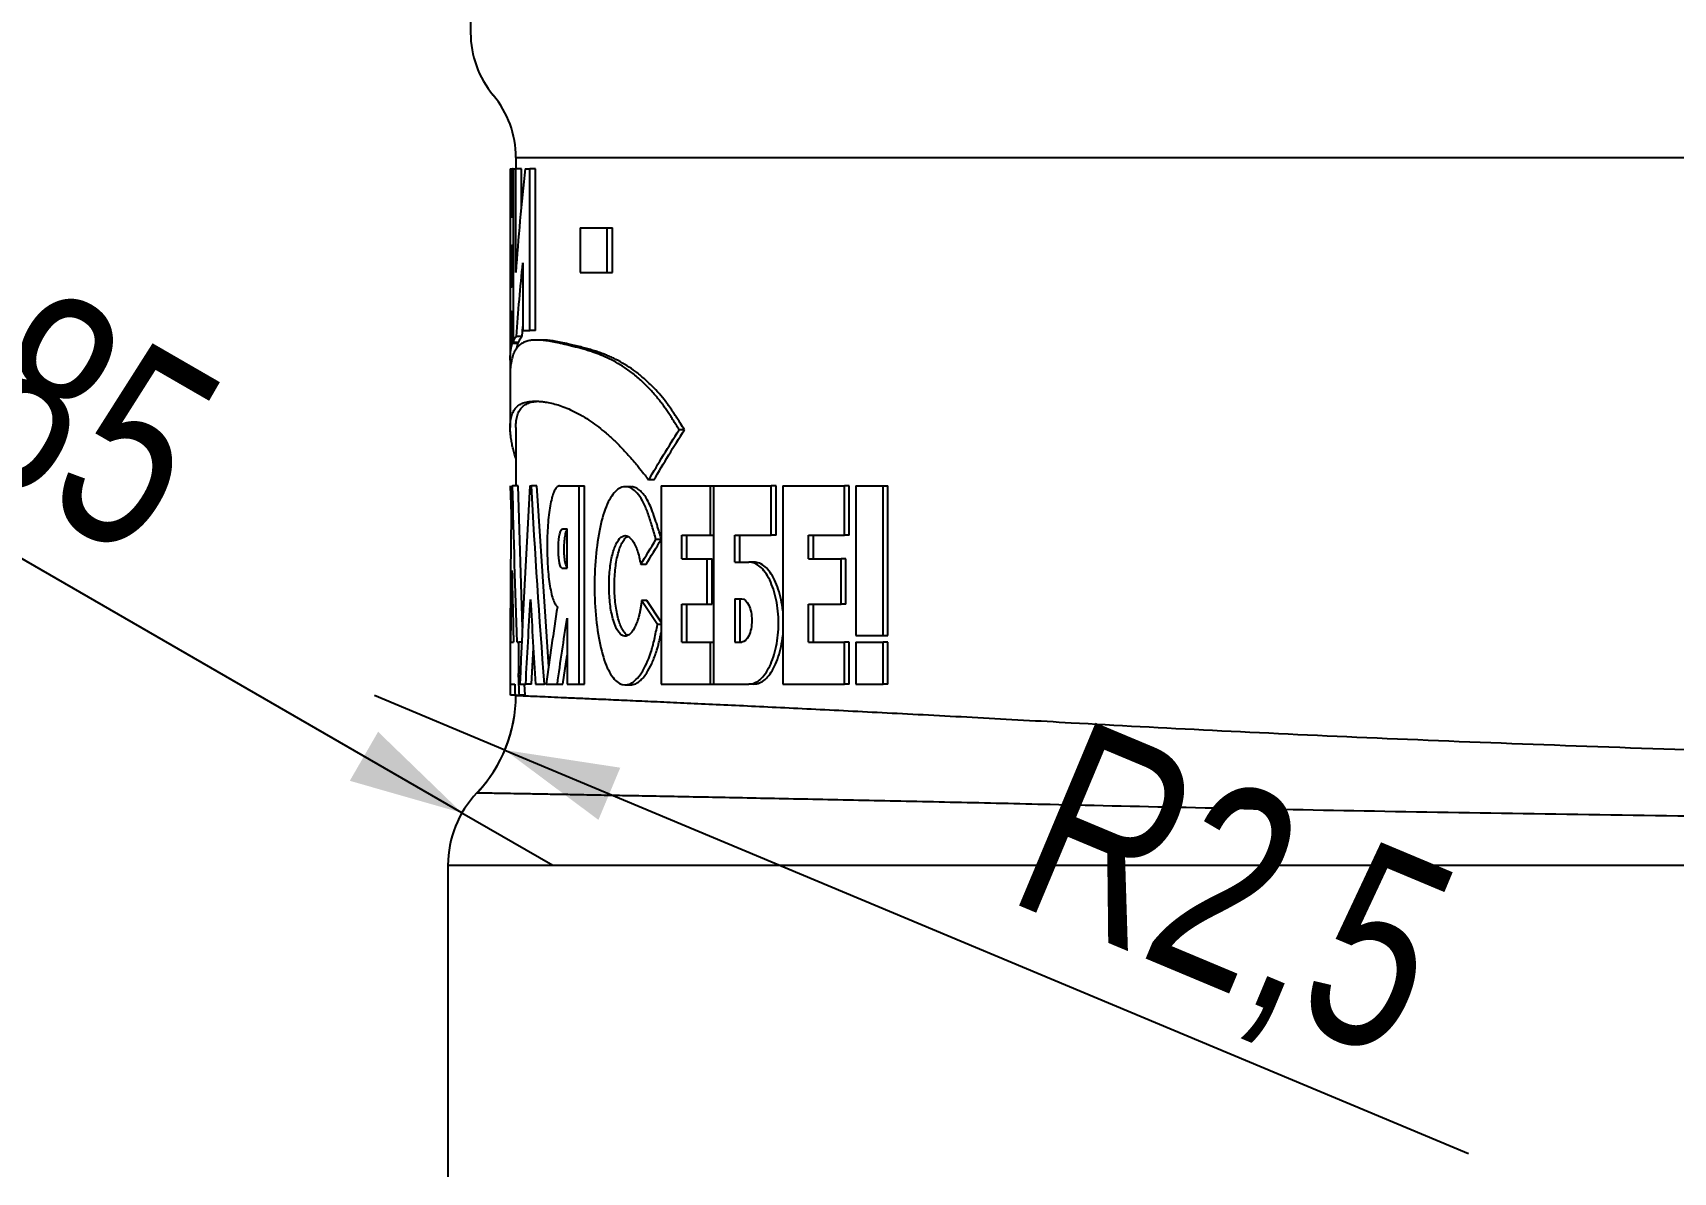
# Model space of a CAD drawing. Header units: millimetres. Extents: x 10 to 412, y 8 to 584.
# Drawn here: x 144.48 to 173.46, y 340.89 to 361.01 of the extents above; entities that cross this region are included whole.
import ezdxf

# ---------------------------------------------------------------- set-up
doc = ezdxf.new("R2010")
doc.units = ezdxf.units.MM
doc.layers.add('DETAIL', color=3, linetype='Continuous')
doc.layers.add('DIMENSIONS', color=2, linetype='Continuous')
doc.layers.add('OUTLINE', color=7, linetype='Continuous', lineweight=25)
doc.styles.add('SLDTEXTSTYLE0', font='TXT', dxfattribs={"width": 0.75})
doc.dimstyles.new('SLDDIMSTYLE9', dxfattribs={"dimtxt": 3.5, "dimasz": 2, "dimexe": 0, "dimexo": 0.0625, "dimgap": 0.875, "dimtad": 1, "dimrnd": 1e-09, "dimzin": 12, "dimdsep": 46, "dimtxsty": 'SLDTEXTSTYLE0', "dimsah": 1, "dimcen": 0, "dimadec": 0, "dimazin": 3, "dimtfac": 1, "dimtofl": 0, "dimtmove": 0, "dimatfit": 3, "dimfxl": 0, "dimfrac": 2, "dimtolj": 1, "dimtzin": 12, "dimarcsym": 0})

# ---------------------------------------------------------------- blocks, each defined once
blk = doc.blocks.new('_D_49')
at = {"layer": 'DIMENSIONS'}
for q in [(150.518, 349.305), (169.844, 341.217)]:
    blk.add_line((152.824, 348.34), q, dxfattribs=at)
blk.add_solid([(152.824, 348.34), (154.476, 347.107), (154.862, 348.029)], dxfattribs=at)
at = {"layer": 'DIMENSIONS', "insert": (162.993, 348.934), "char_height": 3.5, "attachment_point": 1, "rotation": 337.2902, "style": 'SLDTEXTSTYLE0'}
blk.add_mtext('R2,5', dxfattribs=at)
blk = doc.blocks.new('_D_58')
at = {"layer": 'DIMENSIONS'}
for q in [(137.701, 355.523), (153.668, 346.305)]:
    blk.add_line((152.066, 347.23), q, dxfattribs=at)
blk.add_solid([(152.066, 347.23), (150.584, 348.663), (150.084, 347.797)], dxfattribs=at)
at = {"layer": 'DIMENSIONS', "insert": (139.926, 359.376), "char_height": 3.5, "attachment_point": 1, "rotation": 330, "style": 'SLDTEXTSTYLE0'}
blk.add_mtext('R1,85', dxfattribs=at)

msp = doc.modelspace()

# ---------------------------------------------------------------- linework, layer by layer
at = {"layer": 'DETAIL'}
for p, q in [((153.01782, 358.80517), (162.82677, 358.80517)), ((162.82677, 358.80517), (187.46781, 358.80517)), ((151.81781, 346.30517), (223.11781, 346.30517))]:
    msp.add_line(p, q, dxfattribs=at)
for points, knots in [([(153.02177, 349.30501), (153.02061, 349.30506), (153.01471, 349.3053), (153.04575, 349.30398), (153.11627, 349.30097), (153.23187, 349.296), (153.38668, 349.28935), (153.58062, 349.28095), (153.81167, 349.27094), (154.08139, 349.25914), (154.38933, 349.24556), (154.73854, 349.23001), (155.13031, 349.21244), (155.56537, 349.1927), (156.03937, 349.17089), (156.55147, 349.14702), (157.10075, 349.12103), (157.6868, 349.0929), (158.30875, 349.06247), (158.96613, 349.02975), (159.66258, 348.99437), (160.39815, 348.95623), (161.17344, 348.91503), (161.97978, 348.87124), (162.54449, 348.8395), (162.82677, 348.82363)], [0, 0, 0, 0, 0.01109591, 0.05622854, 0.10137444, 0.14650707, 0.19160009, 0.23542019, 0.27927662, 0.32314523, 0.36700167, 0.41082179, 0.45591442, 0.50104666, 0.54619214, 0.59132439, 0.63641699, 0.68141764, 0.72644454, 0.77147149, 0.81647215, 0.86234017, 0.9082361, 0.95413191, 1, 1, 1, 1]), ([(162.82677, 348.82363), (164.41574, 348.73325), (166.15793, 348.64533), (169.00091, 348.521), (169.98287, 348.48106), (171.9945, 348.40586), (173.02659, 348.37049), (175.1435, 348.30531), (176.23049, 348.27546), (178.43395, 348.22317), (179.55549, 348.20062), (181.81839, 348.16411), (182.9596, 348.15014), (185.26165, 348.13154), (186.41349, 348.127), (188.71586, 348.12754), (189.86759, 348.13262), (192.16776, 348.15226), (193.30176, 348.16668), (196.65724, 348.22214), (198.83266, 348.27534), (201.47339, 348.35719), (201.99906, 348.37439), (203.03158, 348.40985), (203.53912, 348.42812), (205.03609, 348.48437), (205.99999, 348.52376), (208.79148, 348.64614), (210.51994, 348.73325), (212.10886, 348.82363)], [0, 0, 0, 0, 0.125, 0.125, 0.1875, 0.1875, 0.25, 0.25, 0.3125, 0.3125, 0.375, 0.375, 0.4375, 0.4375, 0.5, 0.5, 0.5625, 0.5625, 0.625, 0.625, 0.75, 0.75, 0.78125, 0.78125, 0.8125, 0.8125, 0.875, 0.875, 1, 1, 1, 1]), ([(162.45474, 347.37623), (162.16995, 347.38287), (161.60021, 347.39614), (160.7855, 347.41448), (160.00123, 347.4317), (159.24638, 347.44791), (158.52191, 347.4631), (157.82945, 347.47735), (157.17464, 347.49054), (156.56716, 347.50256), (156.00593, 347.51347), (155.48939, 347.52337), (155.00992, 347.53244), (154.56836, 347.5407), (154.16128, 347.5482), (153.79061, 347.55498), (153.45784, 347.56099), (153.16693, 347.5662), (152.91845, 347.57062), (152.71469, 347.57425), (152.5549, 347.57705), (152.43666, 347.57914), (152.3619, 347.58044), (152.32718, 347.58104), (152.33177, 347.58096), (152.33301, 347.58094)], [0, 0, 0, 0, 0.04488042, 0.08978781, 0.1346952, 0.17957563, 0.2253482, 0.27114942, 0.31695061, 0.3627232, 0.40656076, 0.45043605, 0.49432398, 0.53819926, 0.58203684, 0.62719696, 0.67239832, 0.71761346, 0.76281478, 0.80797488, 0.85186301, 0.89578898, 0.93972763, 0.98365361, 1, 1, 1, 1]), ([(212.48089, 347.37624), (210.84625, 347.33785), (209.07456, 347.30077), (206.2216, 347.24863), (205.23778, 347.23185), (203.71186, 347.20788), (203.19484, 347.20009), (202.14367, 347.18498), (201.60892, 347.17765), (198.92326, 347.14278), (196.71337, 347.12011), (193.30835, 347.09656), (192.15821, 347.09046), (189.82657, 347.0822), (188.6641, 347.08012), (185.18871, 347.07999), (182.88665, 347.08809), (180.02805, 347.10757), (179.45571, 347.11194), (178.32297, 347.1215), (177.76232, 347.12668), (176.09723, 347.14332), (173.92195, 347.16844), (171.83506, 347.19837), (169.79304, 347.23027), (168.79098, 347.24728), (166.8561, 347.28253), (165.92072, 347.30081), (164.1288, 347.33807), (163.27206, 347.35704), (162.45474, 347.37624)], [0, 0, 0, 0, 0.125, 0.125, 0.1875, 0.1875, 0.21875, 0.21875, 0.25, 0.25, 0.375, 0.375, 0.4375, 0.4375, 0.5, 0.5, 0.625, 0.625, 0.65625, 0.65625, 0.6875, 0.6875, 0.75, 0.8125, 0.8125, 0.875, 0.875, 0.9375, 0.9375, 1, 1, 1, 1])]:
    msp.add_open_spline(points, degree=3, knots=knots, dxfattribs=at)
at = {"layer": 'OUTLINE'}
for p, q in [((152.21781, 453.70517), (152.21781, 361.00063)), ((153.01782, 358.8097), (153.01782, 358.60517)), ((152.91781, 358.60517), (152.91781, 355.26438)), ((152.91781, 358.60517), (152.95613, 358.60517)), ((152.95613, 357.75555), (152.95613, 358.60517)), ((152.96703, 358.60517), (152.95613, 358.60517)), ((152.96703, 358.60517), (153.01574, 358.60517)), ((152.96703, 358.60517), (152.96703, 355.53708)), ((153.01574, 356.7703), (153.01574, 358.60517)), ((153.11547, 358.60517), (153.01574, 358.60517)), ((153.11547, 357.94379), (153.11547, 358.60517)), ((153.18316, 358.60517), (153.26721, 358.60517)), ((153.26721, 355.74659), (153.26721, 358.60517)), ((153.36624, 358.60517), (153.26721, 358.60517)), ((153.36624, 355.74659), (153.36624, 358.60517)), ((152.9213, 357.75555), (152.95613, 357.75555)), ((152.9213, 357.24992), (152.9213, 357.75555)), ((152.96703, 357.75555), (152.95613, 357.75555)), ((154.15296, 357.56089), (154.15296, 356.77134)), ((154.15296, 357.56089), (154.62972, 357.56089)), ((154.62972, 356.77134), (154.62972, 357.56089)), ((154.62972, 357.56089), (154.72496, 357.56089)), ((154.72496, 356.77134), (154.72496, 357.56089)), ((152.9213, 357.24992), (152.94809, 357.24992)), ((152.94809, 356.51903), (152.94809, 357.24992)), ((152.96703, 357.24992), (152.94809, 357.24992)), ((153.14152, 356.94498), (153.14152, 355.74659)), ((154.15296, 356.77134), (154.62972, 356.77134)), ((154.62972, 356.77134), (154.72496, 356.77134)), ((152.9213, 356.51903), (152.94809, 356.51903)), ((152.9213, 355.97252), (152.9213, 356.51903)), ((152.96703, 356.51903), (152.94809, 356.51903)), ((152.95613, 355.52107), (152.95613, 356.09527)), ((152.96703, 356.09527), (152.95613, 356.09527)), ((153.12621, 355.64502), (153.02651, 355.64502)), ((153.12621, 355.64502), (153.14152, 355.81857)), ((153.14152, 355.74659), (153.26721, 355.74659)), ((153.36624, 355.74659), (153.26721, 355.74659)), ((153.48048, 355.58086), (153.38177, 355.58086)), ((153.05602, 355.52107), (152.95613, 355.52107)), ((153.06689, 355.53708), (152.96703, 355.53708)), ((153.05602, 355.52107), (153.05602, 355.53708)), ((152.91781, 355.0039), (152.91781, 354.03662)), ((152.94435, 355.22759), (152.91918, 355.22759)), ((153.01782, 354.03663), (153.01782, 353.00518)), ((155.9947, 353.99513), (155.903, 353.99513)), ((152.93891, 352.50603), (152.92339, 353.00518)), ((152.94354, 353.00518), (152.96048, 353.00518)), ((153.06036, 353.00518), (152.96048, 353.00518)), ((153.13497, 350.50598), (153.06036, 353.00518)), ((153.26494, 353.00518), (153.29127, 353.00518)), ((153.39023, 353.00518), (153.29127, 353.00518)), ((153.59884, 349.81224), (153.39023, 353.00518)), ((153.79011, 353.00518), (154.13456, 353.00518)), ((154.13456, 349.50518), (154.13456, 353.00518)), ((154.13456, 353.00518), (154.23118, 353.00518)), ((154.23118, 349.50518), (154.23118, 353.00518)), ((155.04662, 352.99021), (154.95228, 352.99021)), ((155.4568, 353.1096), (155.3636, 353.1096)), ((155.58268, 353.00518), (155.58268, 349.50518)), ((155.58268, 353.00518), (156.45414, 353.00518)), ((156.45414, 352.13568), (156.45414, 353.00518)), ((156.45414, 353.00518), (156.51134, 353.00518)), ((156.51134, 353.00518), (157.52688, 353.00518)), ((156.51134, 353.00518), (156.51134, 349.50518)), ((157.52688, 352.13568), (157.52688, 353.00518)), ((157.61406, 353.00518), (157.52688, 353.00518)), ((157.61406, 352.13568), (157.61406, 353.00518)), ((157.73255, 353.00518), (158.82207, 353.00518)), ((157.73255, 353.00518), (157.73255, 349.50518)), ((158.82207, 352.13568), (158.82207, 353.00518)), ((158.90565, 353.00518), (158.82207, 353.00518)), ((158.90565, 352.13568), (158.90565, 353.00518)), ((159.02387, 353.00518), (159.02387, 350.36324)), ((159.02387, 353.00518), (159.50527, 353.00518)), ((159.50527, 350.36324), (159.50527, 353.00518)), ((159.50527, 353.00518), (159.58695, 353.00518)), ((159.58695, 350.36324), (159.58695, 353.00518)), ((153.84624, 352.24818), (153.9231, 352.24818)), ((153.9231, 351.55021), (153.9231, 352.24818)), ((155.94846, 352.13568), (156.45414, 352.13568)), ((155.94846, 351.71932), (155.94846, 352.13568)), ((156.04004, 351.71932), (156.04004, 352.13568)), ((156.45414, 352.13568), (156.51134, 352.13568)), ((156.88765, 352.13568), (157.52688, 352.13568)), ((156.88765, 351.65863), (156.88765, 352.13568)), ((156.97661, 351.65863), (156.97661, 352.13568)), ((157.61406, 352.13568), (157.52688, 352.13568)), ((158.18864, 352.13568), (158.82207, 352.13568)), ((158.18864, 351.71932), (158.18864, 352.13568)), ((158.27398, 351.71932), (158.27398, 352.13568)), ((158.90565, 352.13568), (158.82207, 352.13568)), ((155.58571, 352.05968), (155.49287, 352.05968)), ((153.8282, 351.55021), (153.9231, 351.55021)), ((155.3169, 351.61515), (155.22331, 351.61515)), ((155.94846, 351.71932), (156.39456, 351.71932)), ((156.39456, 350.91617), (156.39456, 351.71932)), ((156.39456, 351.71932), (156.48489, 351.71932)), ((156.48489, 350.91617), (156.48489, 351.71932)), ((156.88765, 351.65863), (157.13534, 351.65863)), ((157.22361, 351.65863), (157.13534, 351.65863)), ((158.18864, 351.71932), (158.76498, 351.71932)), ((158.76498, 350.91617), (158.76498, 351.71932)), ((158.84872, 351.71932), (158.76498, 351.71932)), ((158.84872, 350.91617), (158.84872, 351.71932)), ((155.33256, 350.97862), (155.23901, 350.97862)), ((155.58268, 350.59728), (155.33256, 350.97862)), ((156.88765, 351.00943), (157.00779, 351.00943)), ((156.88765, 351.00943), (156.88765, 350.24785)), ((156.97661, 351.00943), (156.97661, 350.24785)), ((153.9231, 350.67052), (153.9231, 349.50518)), ((155.94846, 350.91617), (156.39456, 350.91617)), ((155.94846, 350.24785), (155.94846, 350.91617)), ((156.04004, 350.24785), (156.04004, 350.91617)), ((156.39456, 350.91617), (156.48489, 350.91617)), ((158.18864, 350.91617), (158.76498, 350.91617)), ((158.18864, 350.24785), (158.18864, 350.91617)), ((158.27398, 350.24785), (158.27398, 350.91617)), ((158.84872, 350.91617), (158.76498, 350.91617)), ((155.58268, 350.55569), (155.51719, 350.55569)), ((159.02387, 350.36324), (159.50527, 350.36324)), ((159.50527, 350.36324), (159.58695, 350.36324)), ((152.91781, 350.24785), (152.91781, 349.31128)), ((152.91781, 350.24785), (152.91799, 350.24785)), ((152.92954, 350.24785), (152.97683, 350.24785)), ((153.04302, 350.24785), (153.0728, 350.24785)), ((153.0728, 349.68971), (153.0728, 350.24785)), ((153.12313, 350.24785), (153.0728, 350.24785)), ((153.29145, 349.50518), (153.32731, 350.1449)), ((155.94846, 350.24785), (156.45414, 350.24785)), ((156.45414, 349.50518), (156.45414, 350.24785)), ((156.45414, 350.24785), (156.51134, 350.24785)), ((156.88765, 350.24785), (157.00779, 350.24785)), ((158.18864, 350.24785), (158.82207, 350.24785)), ((158.82207, 349.50518), (158.82207, 350.24785)), ((158.90565, 350.24785), (158.82207, 350.24785)), ((158.90565, 349.50518), (158.90565, 350.24785)), ((159.02387, 350.24785), (159.02387, 349.50518)), ((159.02387, 350.24785), (159.50527, 350.24785)), ((159.50527, 349.50518), (159.50527, 350.24785)), ((159.58695, 350.24785), (159.50527, 350.24785)), ((159.58695, 349.50518), (159.58695, 350.24785)), ((153.84793, 349.50518), (153.9231, 350.01336)), ((152.92253, 349.50518), (152.99768, 349.50518)), ((153.065, 349.68971), (153.0728, 349.68971)), ((153.09752, 349.68971), (153.0728, 349.68971)), ((153.08905, 349.50518), (153.19222, 349.50518)), ((153.18046, 349.31128), (153.17233, 349.50518)), ((153.29145, 349.50518), (153.19222, 349.50518)), ((153.36585, 349.50518), (153.52058, 349.50518)), ((153.54079, 349.50518), (153.52058, 349.50518)), ((153.5549, 349.50518), (153.75025, 349.50518)), ((153.75025, 349.50518), (153.84793, 349.50518)), ((153.9231, 349.50518), (154.13456, 349.50518)), ((154.13456, 349.50518), (154.23118, 349.50518)), ((154.94687, 349.4895), (155.04122, 349.4895)), ((155.58268, 349.50518), (156.45414, 349.50518)), ((156.45414, 349.50518), (156.51134, 349.50518)), ((156.51134, 349.50518), (157.13534, 349.50518)), ((157.22361, 349.50518), (157.13534, 349.50518)), ((157.73255, 349.50518), (158.82207, 349.50518)), ((158.90565, 349.50518), (158.82207, 349.50518)), ((159.02387, 349.50518), (159.50527, 349.50518)), ((159.58695, 349.50518), (159.50527, 349.50518)), ((153.02121, 349.31128), (152.92122, 349.31128)), ((153.00364, 349.31128), (153.08091, 349.31128)), ((153.18046, 349.31128), (153.08091, 349.31128)), ((151.81781, 346.30517), (151.81781, 340.80516))]:
    msp.add_line(p, q, dxfattribs=at)
for centre, radius, start, end in [((153.93011, 361.0051), 1.7123, 179.997873, 219.968652), ((151.30552, 358.80524), 1.71229, 359.997493, 39.968876), ((150.51781, 349.30517), 2.5, 316.475537, 0.000581), ((150.51781, 349.3054), 2.5, 316.903934, 359.994589), ((153.66781, 346.30517), 1.85, 136.294311, 180)]:
    msp.add_arc(centre, radius, start, end, dxfattribs=at)
for points in [[(153.18316, 358.60517), (153.11377, 357.99354), (153.05794, 357.38192), (153.01574, 356.77029)], [(153.02651, 355.64502), (153.05802, 356.07834), (153.09636, 356.51166), (153.14152, 356.94498)], [(153.06689, 355.53708), (153.08494, 355.58472), (153.10576, 355.6207), (153.12621, 355.64502)], [(152.9207, 355.07608), (152.92091, 355.12446), (152.92114, 355.17285), (152.92138, 355.22124)], [(155.3636, 353.10961), (155.53478, 353.40478), (155.71462, 353.69996), (155.903, 353.99513)], [(155.4568, 353.10961), (155.6275, 353.40478), (155.80685, 353.69996), (155.9947, 353.99514)], [(152.94354, 353.00517), (152.92781, 352.08606), (152.9193, 351.16696), (152.91799, 350.24785)], [(153.04302, 350.24785), (153.00829, 351.16696), (152.98077, 352.08606), (152.96048, 353.00517)], [(153.26494, 353.00517), (153.19611, 351.8385), (153.13746, 350.67184), (153.08905, 349.50517)], [(153.52058, 349.50517), (153.43511, 350.67184), (153.35865, 351.8385), (153.29127, 353.00517)], [(155.22331, 351.61515), (155.31076, 351.76332), (155.40062, 351.9115), (155.49287, 352.05967)], [(155.3169, 351.61515), (155.40411, 351.76332), (155.49372, 351.9115), (155.58571, 352.05967)], [(152.92954, 350.24785), (152.9344, 350.66818), (152.94076, 351.0885), (152.94863, 351.50883)], [(152.94863, 351.50883), (152.95652, 351.0885), (152.96591, 350.66818), (152.97682, 350.24785)], [(153.19222, 349.50517), (153.2183, 350.0022), (153.24624, 350.49923), (153.27603, 350.99626)], [(153.27603, 350.99626), (153.3043, 350.49923), (153.33424, 350.0022), (153.36585, 349.50517)], [(155.51719, 350.55569), (155.42194, 350.69667), (155.32921, 350.83764), (155.23901, 350.97862)], [(153.75024, 350.87026), (153.68083, 350.41523), (153.61571, 349.9602), (153.5549, 349.50517)], [(153.75024, 349.50517), (153.80518, 349.89362), (153.8628, 350.28207), (153.9231, 350.67052)], [(152.92122, 349.31128), (152.92162, 349.37591), (152.92206, 349.44054), (152.92253, 349.50517)], [(152.99768, 349.50517), (152.99963, 349.44054), (153.00161, 349.37591), (153.00364, 349.31128)], [(153.08091, 349.31128), (153.07548, 349.43743), (153.07017, 349.56357), (153.065, 349.68972)]]:
    msp.add_open_spline(points, degree=3, dxfattribs=at)
for points, knots in [([(152.95613, 356.09527), (152.95124, 356.08001), (152.94286, 356.05383), (152.93352, 356.01867), (152.92615, 355.99251), (152.92298, 355.97944), (152.9213, 355.97252)], [0, 0, 0, 0, 0.29136679, 0.49999967, 0.73533624, 1, 1, 1, 1]), ([(155.903, 353.99513), (155.88355, 354.0263), (155.84802, 354.08321), (155.80015, 354.15968), (155.75555, 354.23022), (155.71086, 354.29881), (155.66375, 354.36848), (155.61815, 354.4328), (155.56754, 354.50003), (155.50999, 354.57164), (155.44422, 354.64782), (155.37575, 354.7218), (155.27382, 354.82499), (155.13988, 354.94639), (154.97775, 355.07024), (154.81924, 355.17098), (154.66561, 355.25256), (154.51814, 355.3176), (154.39184, 355.36397), (154.28478, 355.39815), (154.1962, 355.42365), (154.10931, 355.44683), (154.02399, 355.46856), (153.94027, 355.48921), (153.86173, 355.50792), (153.7683, 355.52921), (153.66374, 355.55067), (153.55296, 355.56876), (153.45162, 355.57962), (153.35881, 355.58221), (153.27452, 355.57539), (153.19943, 355.55846), (153.1309, 355.52917), (153.0701, 355.48462), (153.01885, 355.42316), (152.9784, 355.34531), (152.94727, 355.25308), (152.92824, 355.1582), (152.91902, 355.07371), (152.91836, 355.02512), (152.91808, 355.0039)], [0, 0, 0, 0, 0.01155219, 0.02109476, 0.02862922, 0.03828003, 0.04779997, 0.05669042, 0.06530465, 0.07759956, 0.09042018, 0.10377783, 0.11768333, 0.15031779, 0.18322555, 0.21579613, 0.24880906, 0.28184359, 0.31406711, 0.33647138, 0.3589628, 0.37994708, 0.40324321, 0.42683182, 0.44914974, 0.47074931, 0.51033734, 0.54810916, 0.58407007, 0.62272265, 0.66063246, 0.69719607, 0.73523089, 0.77692582, 0.81746962, 0.85755167, 0.89795593, 0.94149785, 0.97444609, 1, 1, 1, 1]), ([(152.96703, 355.53708), (152.97608, 355.55895), (152.99304, 355.59988), (153.01588, 355.63068), (153.02651, 355.64502)], [0, 0, 0, 0, 0.53432209, 1, 1, 1, 1]), ([(155.9947, 353.99513), (155.97199, 354.0316), (155.93136, 354.09684), (155.87812, 354.18215), (155.83501, 354.24976), (155.79842, 354.30568), (155.75358, 354.37211), (155.70048, 354.44713), (155.61924, 354.55279), (155.51677, 354.67235), (155.38535, 354.80817), (155.24356, 354.93742), (155.0931, 355.05497), (154.93953, 355.15586), (154.80993, 355.22706), (154.70356, 355.2778), (154.6204, 355.31359), (154.53552, 355.34651), (154.44871, 355.37677), (154.35809, 355.40483), (154.26162, 355.43206), (154.15826, 355.45921), (154.05206, 355.48572), (153.93519, 355.51371), (153.8168, 355.53969), (153.70075, 355.5614), (153.59916, 355.57477), (153.52668, 355.58106), (153.49028, 355.58021), (153.48131, 355.58001)], [0, 0, 0, 0, 0.02206113, 0.03946458, 0.05217451, 0.06426076, 0.07521803, 0.09583349, 0.11571715, 0.15329472, 0.19372572, 0.24171699, 0.29079519, 0.34222076, 0.39695088, 0.42596823, 0.45635568, 0.48812184, 0.52125714, 0.55637659, 0.59559312, 0.63949465, 0.68808364, 0.73719899, 0.8034399, 0.86510575, 0.92419142, 0.98132786, 1, 1, 1, 1]), ([(152.91918, 355.22759), (152.91854, 355.23904), (152.91705, 355.26574), (152.91946, 355.32458), (152.92688, 355.39554), (152.93882, 355.4624), (152.95076, 355.50286), (152.95613, 355.52107)], [0, 0, 0, 0, 0.15796033, 0.36846628, 0.57897749, 0.81057864, 1, 1, 1, 1]), ([(153.03484, 355.43745), (153.03532, 355.44003), (153.03693, 355.44856), (153.03998, 355.46247), (153.04387, 355.47883), (153.04787, 355.49402), (153.05187, 355.50804), (153.05467, 355.51682), (153.05602, 355.52107)], [0, 0, 0, 0, 0.08811937, 0.29109642, 0.48376809, 0.66614403, 0.83821795, 1, 1, 1, 1]), ([(153.01782, 353.48732), (153.01735, 353.48869), (153.00863, 353.51417), (152.99134, 353.57135), (152.96863, 353.65492), (152.94867, 353.74465), (152.93352, 353.83084), (152.9233, 353.91395), (152.91806, 353.99035), (152.91711, 354.08231), (152.92606, 354.18268), (152.952, 354.28183), (152.99293, 354.36002), (153.04941, 354.41993), (153.11131, 354.45635), (153.17118, 354.47758), (153.2241, 354.48971), (153.28292, 354.4971), (153.34698, 354.50014), (153.41536, 354.49883), (153.48697, 354.49307), (153.57287, 354.48141), (153.6744, 354.46067), (153.79282, 354.4265), (153.91882, 354.37981), (154.05278, 354.31837), (154.19517, 354.24005), (154.33619, 354.14965), (154.47511, 354.04806), (154.61157, 353.93668), (154.75157, 353.81045), (154.87574, 353.68762), (154.9818, 353.57544), (155.06664, 353.48064), (155.14025, 353.393), (155.20113, 353.3173), (155.25091, 353.25404), (155.30406, 353.18575), (155.34223, 353.13693), (155.3636, 353.1096)], [0, 0, 0, 0, 0.00114985, 0.02137465, 0.04809196, 0.07279401, 0.10019703, 0.12650467, 0.15161235, 0.1762873, 0.22342519, 0.26892055, 0.31399514, 0.36030314, 0.40630426, 0.43196023, 0.45805115, 0.48458042, 0.5113892, 0.53759097, 0.56318035, 0.58816042, 0.62402626, 0.65834432, 0.69113084, 0.72660263, 0.76091406, 0.79409808, 0.82358557, 0.85254316, 0.88100334, 0.91004959, 0.92717957, 0.94355764, 0.95952324, 0.96976572, 0.97857335, 0.98800244, 1, 1, 1, 1]), ([(153.0183, 354.03663), (153.01818, 354.04456), (153.01736, 354.09738), (153.02644, 354.18226), (153.0518, 354.2819), (153.09275, 354.36003), (153.14902, 354.41993), (153.20907, 354.45534), (153.2644, 354.47551), (153.30968, 354.48684), (153.35812, 354.49469), (153.39355, 354.49703), (153.4108, 354.49817)], [0, 0, 0, 0, 0.02533565, 0.16876997, 0.3072881, 0.44437166, 0.58536304, 0.72540435, 0.79363479, 0.86292018, 0.93326711, 1, 1, 1, 1]), ([(153.79011, 353.00517), (153.78277, 353.00422), (153.76816, 353.00235), (153.74685, 352.98803), (153.72623, 352.96523), (153.69978, 352.92268), (153.66892, 352.84825), (153.63681, 352.72664), (153.61018, 352.57823), (153.5832, 352.35088), (153.56581, 352.0242), (153.57232, 351.68666), (153.59113, 351.43887), (153.61203, 351.26965), (153.63897, 351.12243), (153.6716, 351.00436), (153.70872, 350.91477), (153.73639, 350.88512), (153.75024, 350.87026)], [0, 0, 0, 0, 0.03166207, 0.0629407, 0.09410234, 0.12541642, 0.18802689, 0.2506242, 0.31317386, 0.37570829, 0.50014405, 0.62455828, 0.6870491, 0.74959, 0.8121418, 0.87474171, 0.93726479, 1, 1, 1, 1]), ([(155.49287, 352.05968), (155.47027, 352.13837), (155.42542, 352.29457), (155.35485, 352.51589), (155.27673, 352.71048), (155.15712, 352.90777), (154.98897, 353.01899), (154.79397, 352.95881), (154.62405, 352.7081), (154.49669, 352.28956), (154.41919, 351.75467), (154.39843, 351.16005), (154.43439, 350.57502), (154.52539, 350.0644), (154.66562, 349.68763), (154.84316, 349.48338), (155.04183, 349.47975), (155.23898, 349.67185), (155.38218, 349.97881), (155.45852, 350.25422), (155.49323, 350.42497), (155.5092, 350.5121), (155.51719, 350.55569)], [0, 0, 0, 0, 0.03174636, 0.06301431, 0.09367857, 0.12432249, 0.18705685, 0.25022867, 0.31262141, 0.37503285, 0.43753246, 0.49997068, 0.56237015, 0.62485609, 0.68738497, 0.74994655, 0.81243008, 0.87520755, 0.9379709, 0.96904384, 0.98451303, 1, 1, 1, 1]), ([(155.58268, 352.07016), (155.57446, 352.09874), (155.55869, 352.15352), (155.53699, 352.22817), (155.5153, 352.30151), (155.49321, 352.37314), (155.46949, 352.44637), (155.43745, 352.5394), (155.39565, 352.64726), (155.34039, 352.76147), (155.28103, 352.8518), (155.2179, 352.92055), (155.15214, 352.96539), (155.09444, 352.99025), (155.05955, 352.98595), (155.04693, 352.98439)], [0, 0, 0, 0, 0.058284741, 0.111714868, 0.153150056, 0.210017719, 0.262631221, 0.311032662, 0.416760072, 0.517523959, 0.620570012, 0.724097103, 0.82950801, 0.938356172, 1, 1, 1, 1]), ([(153.8282, 351.55022), (153.80911, 351.57075), (153.79287, 351.61999), (153.77103, 351.76178), (153.76624, 351.84885), (153.77054, 352.02097), (153.77947, 352.10077), (153.80796, 352.2162), (153.82643, 352.24746), (153.84624, 352.24818)], [0, 0, 0, 0, 0.25, 0.25, 0.5, 0.5, 0.75, 0.75, 1, 1, 1, 1]), ([(153.9231, 352.23112), (153.9205, 352.22937), (153.90842, 352.22124), (153.89018, 352.16217), (153.87257, 352.06153), (153.86434, 351.93571), (153.86625, 351.80514), (153.87812, 351.68697), (153.89845, 351.59299), (153.91658, 351.5645), (153.92567, 351.55021)], [0, 0, 0, 0, 0.037639383, 0.174762531, 0.312342388, 0.449854245, 0.587361886, 0.724946861, 0.862060746, 1, 1, 1, 1]), ([(155.23901, 350.97862), (155.23608, 350.95407), (155.23025, 350.90527), (155.21883, 350.83532), (155.20554, 350.76857), (155.18517, 350.68431), (155.15516, 350.58848), (155.09915, 350.4619), (155.0173, 350.35877), (154.91341, 350.34054), (154.8161, 350.42902), (154.73625, 350.61396), (154.68212, 350.87336), (154.65895, 351.17638), (154.6689, 351.48691), (154.71106, 351.76792), (154.7814, 351.98597), (154.87289, 352.11511), (154.97556, 352.14026), (155.06066, 352.07134), (155.12179, 351.96844), (155.16258, 351.86888), (155.19779, 351.75133), (155.21478, 351.66067), (155.22331, 351.61515)], [0, 0, 0, 0, 0.015831281, 0.031475356, 0.047048469, 0.062668448, 0.09399129, 0.125339578, 0.187825932, 0.250338673, 0.31283806, 0.375290483, 0.437683945, 0.500033685, 0.562375217, 0.624747867, 0.687176516, 0.749660137, 0.812172365, 0.874673696, 0.906022899, 0.937368162, 0.968550105, 1, 1, 1, 1]), ([(154.995, 350.36698), (154.98308, 350.37323), (154.95461, 350.38815), (154.91284, 350.44212), (154.87074, 350.52158), (154.83427, 350.62394), (154.80401, 350.7441), (154.78102, 350.87946), (154.76554, 351.02538), (154.75827, 351.17782), (154.759, 351.33211), (154.76812, 351.48351), (154.78502, 351.6278), (154.80966, 351.76016), (154.84113, 351.87719), (154.87889, 351.975), (154.92187, 352.04999), (154.96133, 352.09643), (154.98682, 352.10754), (154.99568, 352.1114)], [0, 0, 0, 0, 0.044349198, 0.105891361, 0.167408759, 0.228956238, 0.290477379, 0.352025537, 0.413523697, 0.475089601, 0.536587951, 0.598153135, 0.659661508, 0.721208374, 0.782712383, 0.844237773, 0.905732025, 0.967246814, 1, 1, 1, 1]), ([(157.13534, 349.50517), (157.15213, 349.50622), (157.18551, 349.50831), (157.23528, 349.52433), (157.28416, 349.54986), (157.34776, 349.59745), (157.42348, 349.6805), (157.50348, 349.81569), (157.57, 349.97963), (157.63568, 350.22878), (157.67115, 350.5819), (157.63568, 350.935), (157.57001, 351.18416), (157.50349, 351.34805), (157.42347, 351.48342), (157.33272, 351.58241), (157.23535, 351.64688), (157.1687, 351.65471), (157.13534, 351.65863)], [0, 0, 0, 0, 0.03167415, 0.06293819, 0.09409108, 0.12543497, 0.18804445, 0.2506373, 0.31318146, 0.37570893, 0.50007133, 0.62443372, 0.68694617, 0.74950536, 0.81208316, 0.87470768, 0.937281, 1, 1, 1, 1]), ([(157.73255, 350.79924), (157.72403, 350.86507), (157.70667, 350.99918), (157.65683, 351.18406), (157.59083, 351.34801), (157.51095, 351.48338), (157.42047, 351.5824), (157.32335, 351.64686), (157.25688, 351.65471), (157.22361, 351.65863)], [0, 0, 0, 0, 0.13845162, 0.28200844, 0.42563423, 0.56919533, 0.71282163, 0.85625026, 1, 1, 1, 1]), ([(157.00779, 351.00943), (157.05486, 351.00893), (157.10014, 350.96927), (157.16738, 350.82653), (157.18653, 350.72928), (157.1864, 350.528), (157.16739, 350.43074), (157.10013, 350.28802), (157.05501, 350.24862), (157.00779, 350.24785)], [0, 0, 0, 0, 0.25, 0.25, 0.5, 0.5, 0.75, 0.75, 1, 1, 1, 1]), ([(155.04124, 349.49059), (155.07259, 349.49449), (155.12594, 349.50113), (155.20132, 349.55099), (155.26612, 349.61394), (155.33945, 349.7125), (155.41853, 349.85642), (155.47998, 350.01411), (155.51869, 350.13857), (155.54019, 350.21667), (155.5595, 350.29697), (155.57338, 350.36202), (155.58069, 350.40005), (155.58268, 350.41045)], [0, 0, 0, 0, 0.1494639, 0.2544126, 0.35853658, 0.46315988, 0.62104776, 0.77686347, 0.8290633, 0.8806765, 0.93191085, 0.98138456, 1, 1, 1, 1]), ([(157.22361, 349.50518), (157.25695, 349.50917), (157.32341, 349.51714), (157.42053, 349.58143), (157.51093, 349.68041), (157.59081, 349.81574), (157.65682, 349.97972), (157.70668, 350.16463), (157.72403, 350.29881), (157.73255, 350.36469)], [0, 0, 0, 0, 0.14405656, 0.28714555, 0.43069371, 0.57430792, 0.71786087, 0.8614797, 1, 1, 1, 1])]:
    msp.add_open_spline(points, degree=3, knots=knots, dxfattribs=at)

# ---------------------------------------------------------------- dimensions: what is measured, and where the dimension line sits
at = {"layer": 'DIMENSIONS'}
for center, mpoint, picture, middle in [((153.66781, 346.30517), (152.06567, 347.23017), '_D_58', (142.59544, 352.69783)), ((150.51781, 349.3054), (152.82399, 348.34024), '_D_49', (165.76585, 342.92396))]:
    dim = msp.add_radius_dim(center=center, mpoint=mpoint, dimstyle='SLDDIMSTYLE9', dxfattribs=at)
    dim.commit()
    dim.dimension.update_dxf_attribs({"geometry": picture, "text_midpoint": middle, "dimtype": 164})

doc.saveas('drawing.dxf')
